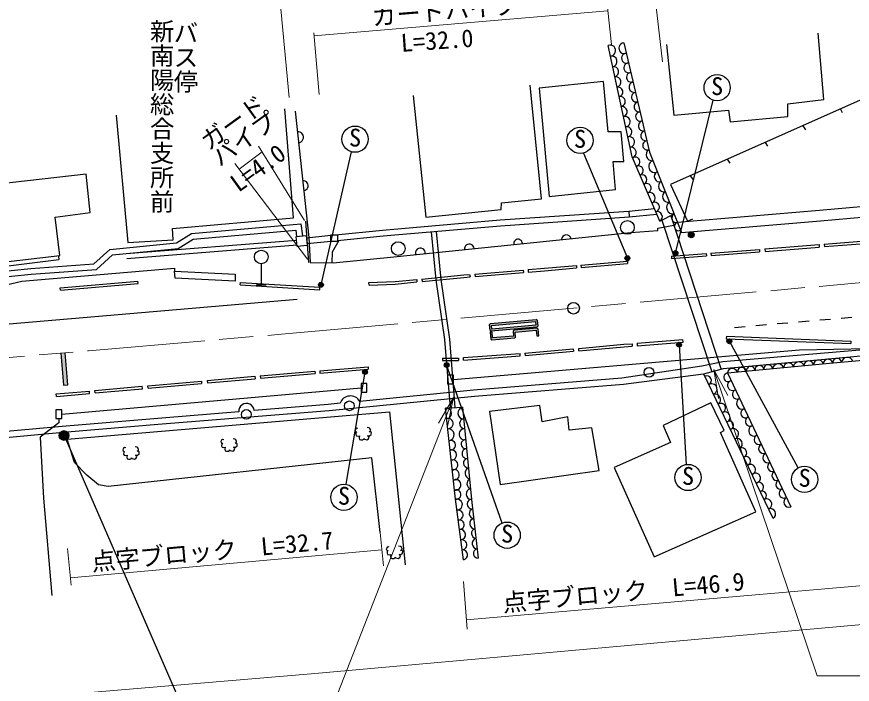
# Model space of a CAD drawing. Units: millimetres at full size, sheet at 1:1000; details may follow other scales. Extents: x 40000 to 680000, y 20000 to 380000.
# Drawn here: x 109561 to 195462, y 252192 to 320761 of the extents above; entities that cross this region are included whole.
import ezdxf
from ezdxf.enums import TextEntityAlignment as Align

# ---------------------------------------------------------------- set-up
doc = ezdxf.new("R2010")
doc.units = ezdxf.units.MM
doc.header["$LTSCALE"] = 1000
doc.linetypes.add('CHAIN', pattern=[18.5, 12, -1.5, 3.5, -1.5])
for name, color, linetype, lineweight in [('M-BGD', 7, 'Continuous', 25), ('M-BGD-EXST', 7, 'Continuous', 25), ('M-BMK', 2, 'CHAIN', 13), ('M-BMK-SRVR', 3, 'Continuous', 25), ('M-STR-HTXT', 7, 'Continuous', 13), ('M-STR-STRC', 7, 'Continuous', 25)]:
    doc.layers.add(name, color=color, linetype=linetype, lineweight=lineweight)
doc.layers.add('M-BMK-HTXT', color=7, linetype='Continuous')
doc.styles.add('@ＭＳ ゴシック', font='')
doc.styles.add('ＭＳ ゴシック', font='')
doc.styles.get('@ＭＳ ゴシック').set_extended_font_data('@MS Gothic')
doc.styles.get('ＭＳ ゴシック').set_extended_font_data('MS Gothic')

# ---------------------------------------------------------------- blocks, each defined once
blk = doc.blocks.new('open_arrow')
at = {"color": 0, "linetype": 'Continuous', "lineweight": -2}
blk.add_lwpolyline([(7.5, 1.25), (0, 0), (7.5, -1.25)], dxfattribs=at)

msp = doc.modelspace()

# ---------------------------------------------------------------- hatches: boundary and pattern name
at = {"layer": 'M-BGD'}
msp.add_hatch(color=256, dxfattribs=at).paths.add_polyline_path([(179209, 298363, 1), (178609, 298363, 0.41421), (178909, 298063, 0.41421)])
at = {"layer": 'M-BGD-EXST'}
for points in [[(177530, 296472, 1), (177030, 296472, 0.41421), (177280, 296222, 0.41421)], [(172594, 295958, 1), (172094, 295958, 0.41421), (172344, 295708, 0.41421)], [(141084, 293225, 1), (140584, 293225, 0.41421), (140834, 292975, 0.41421)], [(177903, 287069, 1), (177403, 287069, 0.41421), (177653, 286819, 0.41421)], [(183072, 287427, 1), (182572, 287427, 0.41421), (182822, 287177, 0.41421)], [(154007, 284990, 1), (153507, 284990, 0.41421), (153757, 284740, 0.41421)], [(145615, 284268, 1), (145115, 284268, 0.41421), (145365, 284018, 0.41421)]]:
    msp.add_hatch(color=256, dxfattribs=at).paths.add_polyline_path(points)
at = {"layer": 'M-STR-STRC'}
h = msp.add_hatch(color=256, dxfattribs=at)
h.paths.add_polyline_path([(162974, 289666), (163082, 289576), (163135, 288983), (163044, 288875), (158325, 288455), (158217, 288546), (158164, 289138), (158255, 289247)])
h.paths.add_polyline_path([(162927, 289065), (158407, 288663), (158372, 289057), (162892, 289458)], flags=16)
for points in [[(160855, 287883), (160764, 287774), (158404, 287564), (158296, 287655), (158235, 288347), (158434, 288365), (158486, 287772), (160647, 287964), (160603, 288457), (160693, 288566), (163053, 288775), (163161, 288685), (163223, 287993), (163024, 287975), (162971, 288567), (160811, 288375)], [(114530, 286247), (114082, 286209), (114364, 282921), (114813, 282960)], [(114923, 277747, 1), (113923, 277747, 0.41421), (114423, 277247, 0.41421)]]:
    msp.add_hatch(color=256, dxfattribs=at).paths.add_polyline_path(points)

# ---------------------------------------------------------------- linework, layer by layer
at = {"layer": 'M-BGD'}
for p, q in [((194251, 311279), (194420, 310916)), ((190371, 309561), (190645, 309136)), ((186520, 307857), (186751, 307451)), ((182597, 306121), (182871, 305725)), ((178787, 304434), (179123, 303967)), ((172484, 300805), (172525, 300206)), ((175688, 299769), (177154, 300498)), ((175892, 299870), (181022, 284275)), ((176796, 300320), (181990, 284533)), ((178514, 299759), (179071, 299996)), ((139248, 299770), (139566, 295518)), ((139352, 298062), (141853, 298310)), ((138326, 297779), (120828, 296389)), ((138379, 297282), (120868, 295890)), ((139415, 297466), (141853, 297707)), ((186480, 296911), (192051, 297355)), ((192051, 297355), (192071, 297106)), ((192569, 297396), (192589, 297147)), ((176868, 296162), (180449, 296441)), ((180449, 296441), (180469, 296191)), ((180932, 296478), (185908, 296866)), ((180932, 296478), (180952, 296229)), ((180952, 296229), (185927, 296617)), ((185908, 296866), (185927, 296617)), ((186480, 296911), (186500, 296662)), ((186500, 296662), (192071, 297106)), ((113853, 296137), (113893, 295811)), ((167555, 295251), (172341, 295667)), ((172341, 295667), (172363, 295418)), ((176868, 296162), (176888, 295912)), ((176888, 295912), (180469, 296191)), ((134696, 295385), (134696, 293210)), ((156670, 294329), (161631, 294743)), ((161631, 294743), (161652, 294494)), ((162135, 294785), (162156, 294536)), ((167095, 295210), (167116, 294961)), ((167555, 295251), (167577, 295001)), ((167577, 295001), (172363, 295418)), ((151210, 293819), (151234, 293570)), ((156119, 294283), (156176, 294037)), ((156670, 294329), (156691, 294080)), ((156691, 294080), (161652, 294494)), ((114035, 292930), (122009, 293604)), ((114056, 292681), (114035, 292930)), ((114056, 292681), (122030, 293354)), ((122030, 293354), (122009, 293604)), ((132537, 293227), (132553, 293476)), ((132537, 293227), (140723, 292716)), ((132553, 293476), (140738, 292966)), ((140723, 292716), (140738, 292966)), ((145779, 293197), (145769, 293447)), ((150685, 293768), (150708, 293520)), ((182517, 287940), (182507, 287691)), ((182517, 287940), (195321, 287434)), ((172821, 287178), (172841, 286929)), ((173340, 287220), (178050, 287598)), ((173340, 287220), (173360, 286971)), ((173360, 286971), (178070, 287349)), ((178070, 287349), (178050, 287598)), ((182507, 287691), (195311, 287184)), ((195321, 287434), (195311, 287184)), ((155488, 285742), (161314, 286164)), ((161332, 285914), (161314, 286164)), ((161803, 286206), (166780, 286648)), ((161803, 286206), (161825, 285957)), ((161825, 285957), (166802, 286399)), ((166780, 286648), (166802, 286399)), ((167355, 286448), (167333, 286697)), ((153323, 285692), (153324, 285442)), ((154967, 285704), (154985, 285455)), ((155506, 285493), (155488, 285742)), ((155506, 285493), (161332, 285914)), ((134594, 283872), (140208, 284349)), ((140208, 284349), (140229, 284100)), ((140707, 284391), (145683, 284814)), ((140707, 284391), (140728, 284142)), ((140728, 284142), (145704, 284564)), ((145683, 284814), (145704, 284564)), ((129138, 283390), (134055, 283826)), ((129160, 283141), (134078, 283577)), ((134055, 283826), (134078, 283577)), ((134594, 283872), (134616, 283623)), ((134616, 283623), (140229, 284100)), ((187335, 269230), (180205, 284057)), ((182640, 284166), (189127, 270409)), ((117592, 282365), (122463, 282797)), ((122485, 282548), (122463, 282797)), ((123056, 282850), (128550, 283337)), ((123078, 282601), (123056, 282850)), ((123078, 282601), (128572, 283088)), ((128550, 283337), (128572, 283088)), ((129138, 283390), (129160, 283141)), ((113632, 282013), (117033, 282315)), ((113654, 281764), (113632, 282013)), ((113654, 281764), (117056, 282066)), ((117056, 282066), (117033, 282315)), ((117614, 282116), (117592, 282365)), ((117614, 282116), (122485, 282548))]:
    msp.add_line(p, q, dxfattribs=at)
for points in [[(176374, 317899), (177108, 310649), (182722, 311149), (182917, 309980), (188851, 310520), (188841, 311818), (192535, 312243), (191968, 319072)], [(171967, 318075), (174600, 306836), (177916, 298606)], [(175688, 299769), (172823, 306372), (170363, 317813)], [(150310, 312667), (151610, 300167), (159374, 300948), (159409, 301651), (163508, 302064), (162339, 313714)], [(198130, 312995), (176776, 303544), (178514, 299759)], [(119773, 310656), (120976, 297559), (125648, 297853), (125591, 299018), (138028, 300108), (137116, 311316)], [(138171, 311068), (139608, 298088), (139718, 295520), (142109, 295470), (148660, 296133), (172678, 298590), (175471, 298815), (175471, 299028), (177113, 299358)], [(177916, 298606), (192178, 299787), (206076, 301025), (217303, 301986), (231006, 303153), (241109, 304084), (256151, 305338), (270827, 306658), (282556, 307643)], [(100856, 306613), (102301, 294385), (113893, 295811)], [(177486, 299674), (192084, 300883), (205980, 302120), (213438, 302759)], [(142348, 298359), (147171, 298835), (159248, 299894), (172484, 300805), (175133, 301049)], [(142553, 297776), (147227, 298238), (159294, 299296), (172532, 300206), (175384, 300469)], [(96229, 292533), (97517, 293866), (102896, 294078), (111001, 294906), (117504, 295371), (119139, 296868), (125975, 297528), (127519, 298499), (138782, 299472), (138925, 298262)], [(96284, 291727), (97781, 293276), (102938, 293480), (111053, 294308), (117756, 294788), (119397, 296290), (126174, 296944), (127716, 297914), (138254, 298825), (138328, 298199)], [(152170, 298671), (152661, 293721), (153544, 287591), (154119, 280576)], [(152668, 298715), (153158, 293782), (154041, 287647), (154618, 280610)], [(142669, 297787), (141978, 296594), (141954, 295473)], [(326453, 298010), (311561, 296708), (291716, 294925), (278938, 293734), (263760, 292475), (242551, 290622), (236178, 289993), (215644, 288255), (197450, 286601), (182160, 285302), (179992, 284869), (171778, 283651), (156516, 282397), (144835, 281253)], [(192569, 297396), (197215, 297766), (197451, 297794)], [(192589, 297147), (197240, 297517), (197481, 297546)], [(162135, 294785), (163807, 294924), (167095, 295210)], [(162156, 294536), (163828, 294675), (167116, 294961)], [(151210, 293819), (155519, 294233), (156119, 294283)], [(151234, 293570), (155542, 293984), (156176, 294037)], [(134171, 293210), (134696, 293210), (135221, 293210)], [(145769, 293447), (148452, 293554), (150685, 293768)], [(145779, 293197), (148468, 293304), (150708, 293520)], [(233392, 289023), (215725, 287552), (197462, 285999), (182201, 284589), (180162, 284046), (171950, 282977), (156626, 281764), (141677, 280296), (124510, 278898), (114347, 278046), (93331, 276114), (87712, 275786), (76366, 274663)], [(167333, 286697), (171986, 287111), (172821, 287178)], [(167355, 286448), (172007, 286862), (172841, 286929)], [(182640, 284166), (193479, 285205), (202674, 286031), (215767, 287167)], [(153323, 285692), (154941, 285702), (154967, 285704)], [(153324, 285442), (154951, 285452), (154985, 285455)], [(142807, 281054), (141571, 280933), (133975, 280313)], [(132380, 280183), (124477, 279538), (114234, 278684), (93163, 276795), (87487, 276403), (76310, 275262)], [(114760, 277354), (147876, 280164), (149482, 264446)], [(155508, 264984), (154680, 271208), (153641, 280543), (155402, 280663), (156315, 271186), (157004, 265157)], [(144643, 278472), (144508, 278493), (144407, 278427), (144328, 278275), (144372, 278151), (144465, 278109), (144526, 278110), (144434, 278030), (144407, 277832), (144464, 277704), (144655, 277670), (144797, 277717), (144759, 277509), (144788, 277346), (144924, 277295), (145109, 277292), (145222, 277371), (145242, 277437), (145309, 277366), (145557, 277309), (145714, 277410), (145781, 277585), (145718, 277687), (145639, 277724), (145838, 277714), (146004, 277861), (146018, 278067), (145934, 278129), (145802, 278135), (145948, 278209), (145953, 278300), (145880, 278459), (145782, 278532), (145598, 278575)], [(146915, 267790), (146061, 275443), (118969, 272519), (117969, 272674), (116757, 273683), (115511, 274961), (114760, 277354)], [(130851, 277310), (130717, 277330), (130616, 277265), (130537, 277113), (130581, 276989), (130674, 276947), (130735, 276947), (130643, 276868), (130616, 276670), (130673, 276542), (130864, 276508), (131005, 276555), (130968, 276347), (130996, 276183), (131132, 276132), (131318, 276130), (131431, 276208), (131451, 276275), (131518, 276204), (131766, 276147), (131923, 276247), (131990, 276423), (131927, 276524), (131848, 276562), (132047, 276552), (132213, 276699), (132227, 276905), (132143, 276966), (132011, 276973), (132157, 277047), (132162, 277138), (132089, 277297), (131991, 277370), (131807, 277413)], [(120771, 276482), (120637, 276502), (120536, 276437), (120457, 276285), (120501, 276161), (120594, 276119), (120655, 276119), (120563, 276040), (120535, 275842), (120593, 275714), (120784, 275680), (120925, 275727), (120888, 275519), (120916, 275355), (121052, 275304), (121238, 275302), (121350, 275380), (121371, 275447), (121438, 275376), (121685, 275319), (121843, 275419), (121909, 275595), (121847, 275696), (121768, 275734), (121967, 275724), (122133, 275871), (122147, 276077), (122062, 276138), (121931, 276145), (122077, 276219), (122081, 276310), (122008, 276469), (121911, 276542), (121727, 276585)], [(147866, 266286), (147731, 266306), (147630, 266240), (147551, 266089), (147596, 265965), (147688, 265923), (147749, 265923), (147657, 265843), (147630, 265645), (147688, 265517), (147879, 265484), (148020, 265530), (147982, 265323), (148011, 265159), (148147, 265108), (148333, 265105), (148445, 265184), (148465, 265251), (148533, 265180), (148780, 265123), (148937, 265223), (149004, 265399), (148941, 265500), (148862, 265538), (149061, 265528), (149228, 265675), (149242, 265880), (149157, 265942), (149025, 265949), (149171, 266022), (149176, 266113), (149103, 266273), (149005, 266345), (148821, 266389)]]:
    msp.add_lwpolyline(points, dxfattribs=at)
for points in [[(163283, 313407), (164297, 302281), (171106, 303008), (170890, 305876), (171991, 305883), (171704, 308938), (170357, 308931), (169875, 314111)], [(102791, 303016), (103689, 295027), (113994, 296232), (113514, 300170), (117108, 300643), (116710, 304581)], [(138282, 298195), (139326, 298305), (139437, 297261), (138393, 297150)], [(141853, 298359), (142553, 298359), (142553, 297659), (141853, 297659)], [(180929, 281086), (176006, 278784), (176774, 277013), (170985, 274455), (175089, 265286), (185538, 269912), (181908, 278042), (182284, 278265)], [(158153, 280209), (159255, 272697), (169451, 274141), (168701, 278534), (166348, 278302), (166205, 279671), (163581, 279155), (163348, 280834)]]:
    msp.add_lwpolyline(points, close=True, dxfattribs=at)
for centre, radius in [((172345, 299119), 700), ((178909, 298363), 300), ((148785, 296947), 700), ((134696, 296085), 700), ((174564, 284224), 500), ((143764, 280793), 500), ((133174, 279907), 500)]:
    msp.add_circle(centre, radius, dxfattribs=at)
for centre, radius, start, end in [((170568, 317286), 565, 272.99835, 111.27357), ((172026, 317523), 555, 96.13951, 290.22808), ((172255, 316495), 509, 94.13408, 292.23351), ((170712, 316167), 566, 282.5975, 101.67441), ((170918, 315096), 526, 285.16183, 99.11009), ((172485, 315511), 514, 94.16298, 292.20461), ((171140, 314055), 540, 285.27721, 98.99471), ((172734, 314545), 494, 96.43087, 289.93672), ((171373, 313043), 499, 283.79134, 100.48058), ((173066, 313545), 560, 106.92738, 279.44021), ((173257, 312507), 495, 101.53395, 284.83364), ((171606, 312054), 518, 281.62693, 102.64498), ((173563, 311520), 539, 109.42227, 276.94532), ((171784, 311014), 537, 286.41111, 97.86081), ((173667, 310508), 478, 94.75655, 291.61104), ((172085, 309979), 541, 278.20228, 106.06964), ((172282, 308938), 519, 280.93909, 103.33283), ((173990, 309557), 527, 106.10103, 280.26656), ((138478, 308376), 562, 275.35195, 97.27983), ((172533, 307899), 550, 278.23494, 106.03697), ((174228, 308540), 519, 106.15982, 280.20777), ((174401, 307556), 480, 99.63812, 286.72947), ((172695, 306801), 560, 287.96394, 98.5664), ((174879, 306585), 614, 123.59985, 276.37942), ((173139, 305861), 490, 283.26518, 123.64606), ((175145, 305388), 620, 108.65058, 295.24488), ((173474, 304951), 487, 289.72826, 117.18298), ((173839, 304028), 506, 293.54311, 113.36813), ((175652, 304342), 543, 116.5886, 287.30685), ((139043, 303409), 486, 273.49093, 99.14085), ((174292, 303144), 489, 286.02323, 120.88801), ((176088, 303337), 559, 119.45691, 284.43854), ((174624, 302146), 569, 296.41875, 102.5674), ((176520, 302300), 575, 120.49989, 283.39556), ((175134, 301206), 501, 286.13113, 120.7801), ((177063, 301184), 692, 126.38546, 277.50999), ((175410, 300216), 527, 301.8476, 105.06364), ((177373, 300079), 473, 117.56105, 286.3344), ((177602, 299210), 426, 103.05443, 300.84102), ((166072, 297845), 508, 13.61226, 178.06591), ((156084, 296913), 499, 3.47686, 188.20131), ((161102, 297462), 444, 358.60407, 193.0741), ((151058, 296487), 510, 353.61594, 198.06222), ((188914, 284699), 512, 13.19429, 177.75236), ((189962, 284751), 553, 17.67593, 173.27072), ((190995, 284903), 506, 12.74471, 178.20194), ((191980, 285006), 492, 11.92107, 179.02558), ((192960, 285084), 499, 13.64177, 177.30488), ((193906, 285209), 461, 9.4236, 180.83922), ((194955, 285158), 608, 22.22184, 168.04098), ((183136, 284130), 498, 15.16748, 175.77917), ((184129, 284264), 474, 10.8748, 180.07185), ((185011, 284423), 422, 1.4426, 189.50405), ((185910, 284454), 478, 8.60578, 182.34087), ((186813, 284585), 435, 3.02822, 187.91843), ((187840, 284507), 601, 20.66512, 170.28153), ((180500, 283405), 478, 297.61568, 113.75071), ((182691, 283721), 448, 96.53985, 313.94952), ((181005, 282504), 554, 290.67661, 120.68978), ((183163, 282896), 529, 107.77478, 302.71459), ((143867, 280686), 1122, 30.32225, 160.86261), ((181335, 281422), 580, 307.99136, 103.37503), ((183636, 281990), 498, 112.10227, 298.3871), ((133178, 280248), 800, 4.6647, 184.6647), ((181959, 280563), 484, 287.72798, 123.63841), ((184153, 281033), 590, 118.36944, 292.11993), ((153724, 280016), 533, 273.78147, 98.92069), ((155541, 280056), 623, 102.85854, 268.14023), ((182361, 279630), 536, 293.05692, 118.30947), ((184474, 280027), 469, 102.19689, 308.29248), ((153891, 278972), 530, 268.1942, 104.50797), ((155608, 278962), 515, 117.63302, 270.89984), ((182824, 278784), 434, 285.7506, 125.61579), ((184969, 279206), 497, 114.21508, 296.27429), ((153901, 277820), 623, 280.26914, 92.43302), ((155601, 277880), 568, 88.52624, 282.47252), ((183233, 277913), 539, 288.66313, 122.70326), ((185353, 278239), 546, 107.42855, 303.06082), ((185876, 277323), 512, 116.20686, 294.28252), ((154187, 276751), 488, 261.75256, 110.94961), ((155720, 276860), 466, 89.5115, 281.48727), ((183603, 276886), 553, 300.39839, 110.968), ((186357, 276407), 524, 121.01793, 289.47144), ((154237, 275748), 533, 269.7009, 103.00127), ((155846, 275899), 506, 93.84448, 277.15428), ((184112, 275971), 494, 293.73014, 117.63625), ((186784, 275454), 524, 118.85462, 291.63475), ((154397, 274729), 513, 264.1726, 108.52956), ((155965, 274917), 482, 96.56058, 274.43818), ((184553, 275128), 460, 289.59226, 121.77413), ((187272, 274545), 515, 124.97397, 285.5154), ((154523, 273710), 540, 263.36752, 109.33464), ((156285, 273885), 619, 117.22928, 253.76948), ((184985, 274250), 524, 289.39228, 121.97411), ((187708, 273635), 510, 125.69279, 284.79658), ((154692, 272680), 546, 257.61876, 115.0834), ((156438, 272800), 589, 123.55604, 247.44273), ((185504, 273374), 515, 279.1896, 132.17679), ((185841, 272445), 492, 290.25497, 121.11142), ((188085, 272724), 486, 120.61778, 289.8716), ((154741, 271690), 486, 262.7478, 109.95436), ((156309, 271725), 539, 100.32984, 270.66892), ((186192, 271574), 448, 297.49103, 113.87536), ((188434, 271812), 491, 111.99975, 298.48962), ((154803, 270647), 575, 272.73185, 102.42072), ((156366, 270699), 489, 96.02188, 277.02214), ((186647, 270697), 540, 293.9795, 117.38689), ((188962, 270925), 541, 122.73732, 287.75205), ((154933, 269567), 516, 273.7015, 101.45107), ((156601, 269725), 519, 109.71193, 263.33209), ((187041, 269688), 544, 302.66524, 108.70115), ((155071, 268580), 484, 272.69544, 102.45714), ((156654, 268696), 525, 102.38769, 270.65634), ((155160, 267555), 546, 278.15638, 96.9962), ((156824, 267691), 508, 108.86704, 264.17698), ((156944, 266651), 562, 107.78693, 265.25709), ((155331, 266515), 508, 274.56295, 100.58962), ((155385, 265489), 520, 283.64489, 91.50768), ((156977, 265627), 471, 99.77309, 273.27093)]:
    msp.add_arc(centre, radius, start, end, dxfattribs=at)
at = {"layer": 'M-BGD-EXST'}
for p, q in [((177280, 296472), (181147, 312191)), ((143942, 306898), (140834, 293225)), ((167814, 306754), (172344, 295958)), ((177653, 287069), (178382, 274771)), ((189897, 274414), (182822, 287427)), ((159475, 268757), (153757, 284990)), ((145365, 284268), (143381, 272733))]:
    msp.add_line(p, q, dxfattribs=at)
for centre, radius in [((181567, 313474), 1350), ((144346, 308186), 1350), ((167476, 308061), 1350), ((177280, 296472), 250), ((172344, 295958), 250), ((140834, 293225), 250), ((177653, 287069), 250), ((182822, 287427), 250), ((153757, 284990), 250), ((145365, 284268), 250), ((178575, 273434), 1350), ((190559, 273238), 1350), ((143202, 271395), 1350), ((159981, 267505), 1350)]:
    msp.add_circle(centre, radius, dxfattribs=at)
at = {"layer": 'M-BMK'}
msp.add_lwpolyline([(67021, 282065), (73093, 282686), (83968, 283588), (98418, 284864), (116937, 286454), (136785, 288149), (195765, 293394), (256658, 298643), (319646, 304103), (346418, 306456), (380428, 308650), (392770, 308835), (411453, 308418), (421374, 307964), (428054, 307600), (443200, 306230), (458129, 304386), (472158, 302361), (494100, 298324), (516559, 292558), (525348, 290167), (534631, 287403), (546862, 283439), (562738, 277684)], dxfattribs=at)
at = {"layer": 'M-BMK-SRVR'}
msp.add_circle((166804, 290819), 600, dxfattribs=at)
at = {"layer": 'M-STR-HTXT'}
for p, q in [((174645, 327432), (175953, 316118)), ((169723, 326983), (170717, 317919)), ((136502, 323855), (137574, 312459)), ((140121, 318803), (170339, 321364)), ((140639, 312776), (140096, 319097)), ((132433, 305104), (134789, 306872)), ((134428, 307454), (139161, 299817)), ((131996, 305679), (139462, 295854)), ((147252, 264362), (146915, 267790)), ((114772, 266151), (115169, 262386)), ((147092, 265994), (115093, 263112)), ((155800, 258800), (204404, 263026)), ((155486, 262765), (155877, 257837))]:
    msp.add_line(p, q, dxfattribs=at)
for points in [[(181226, 284542), (191864, 253061), (209205, 253061)], [(154480, 281637), (141328, 248134), (158174, 248134)], [(70751, 247264), (76320, 247834), (86953, 248716), (101454, 249996), (119924, 251582), (139824, 253282), (198818, 258527), (259672, 263773), (322689, 269235), (349078, 271555), (381817, 273667), (392641, 273829), (410262, 273436), (419624, 273007), (425526, 272686), (439477, 271424), (453483, 269694), (466490, 267817), (486573, 264121), (507612, 258720), (515758, 256504), (524240, 253978), (535500, 250329), (550253, 244981)]]:
    msp.add_lwpolyline(points, dxfattribs=at)
at = {"layer": 'M-STR-STRC'}
for p, q in [((138398, 291728), (90917, 287667)), ((158255, 289247), (162974, 289666)), ((163082, 289576), (162974, 289666)), ((163082, 289576), (163135, 288983)), ((189927, 289422), (191023, 289517)), ((192119, 289612), (193215, 289706)), ((194311, 289801), (195406, 289895)), ((158164, 289138), (158255, 289247)), ((158217, 288546), (158164, 289138)), ((163044, 288875), (158325, 288455)), ((158372, 289057), (162892, 289458)), ((158407, 288663), (158372, 289057)), ((162927, 289065), (158407, 288663)), ((163053, 288775), (160693, 288566)), ((162892, 289458), (162927, 289065)), ((163135, 288983), (163044, 288875)), ((163161, 288685), (163053, 288775)), ((163223, 287993), (163161, 288685)), ((183351, 288855), (184447, 288949)), ((185543, 289044), (186639, 289139)), ((187735, 289233), (188831, 289328)), ((158217, 288546), (158325, 288455)), ((158434, 288365), (158235, 288347)), ((158235, 288347), (158296, 287655)), ((158404, 287564), (160764, 287774)), ((158486, 287772), (158434, 288365)), ((160647, 287964), (158486, 287772)), ((160603, 288457), (160693, 288566)), ((160603, 288457), (160647, 287964)), ((160855, 287883), (160764, 287774)), ((160811, 288375), (162971, 288567)), ((160855, 287883), (160811, 288375)), ((162971, 288567), (163024, 287975)), ((163024, 287975), (163223, 287993)), ((158296, 287655), (158404, 287564)), ((114199, 279943), (144960, 282652)), ((114423, 277747), (131660, 238245))]:
    msp.add_line(p, q, dxfattribs=at)
for points in [[(88840, 290035), (90274, 290003), (97383, 290609), (110092, 293600), (125766, 294921), (125790, 294628), (132032, 294322), (132032, 293591), (125851, 293894), (125790, 294628)], [(154458, 283489), (190025, 286558), (197091, 286691), (197099, 287243), (201577, 287686)], [(114082, 286209), (114364, 282921), (114813, 282960), (114530, 286247)], [(113898, 279493), (113895, 279033), (111981, 277565), (112318, 271299), (113156, 261304)]]:
    msp.add_lwpolyline(points, dxfattribs=at)
for points in [[(153858, 283039), (154458, 283039), (154458, 283939), (153858, 283939)], [(144960, 282202), (145560, 282202), (145560, 283102), (144960, 283102)], [(113598, 279493), (114198, 279493), (114198, 280393), (113598, 280393)]]:
    msp.add_lwpolyline(points, close=True, dxfattribs=at)
msp.add_circle((114423, 277747), 500, dxfattribs=at)

# ---------------------------------------------------------------- block references
at = {"layer": 'M-STR-HTXT', "xscale": 400, "yscale": 400}
for p, rotation in [((181226, 284542), 288.7), ((154480, 281637), 248.6)]:
    msp.add_blockref('open_arrow', p, dxfattribs=dict(at, rotation=rotation))

# ---------------------------------------------------------------- texts
at = {"layer": 'M-BGD-EXST', "style": 'ＭＳ ゴシック'}
for p in [(180912, 312181), (143691, 306894), (166821, 306768), (177919, 272142), (189904, 271945), (142547, 270103), (159326, 266213)]:
    msp.add_text('S', height=1833, rotation=358.508, dxfattribs=at).set_placement(p, align=Align.BOTTOM_LEFT)
at = {"layer": 'M-BMK-HTXT', "style": '@ＭＳ ゴシック'}
for s, p in [('新南陽総合支所前', (123013, 320533)), ('バス停', (125460, 320363))]:
    msp.add_text(s, height=1833, rotation=270, dxfattribs=at).set_placement(p, align=Align.BOTTOM_LEFT)
at = {"layer": 'M-STR-HTXT', "style": 'ＭＳ ゴシック'}
for s, rotation, p in [('ガードパイプ', 4.694, (146226, 319316)), ('L=32.0', 4.086, (149153, 316600)), ('ガード', 35.814, (129614, 306528)), ('パイプ', 35.814, (130751, 304835)), ('L=4.0', 35.814, (132690, 302219)), ('点字ブロック  L=32.7', 5.168, (117367, 263293)), ('点字ブロック  L=46.9', 5.15, (159638, 259089))]:
    msp.add_text(s, height=1833, rotation=rotation, dxfattribs=at).set_placement(p, align=Align.BOTTOM_LEFT)

doc.saveas('drawing.dxf')
